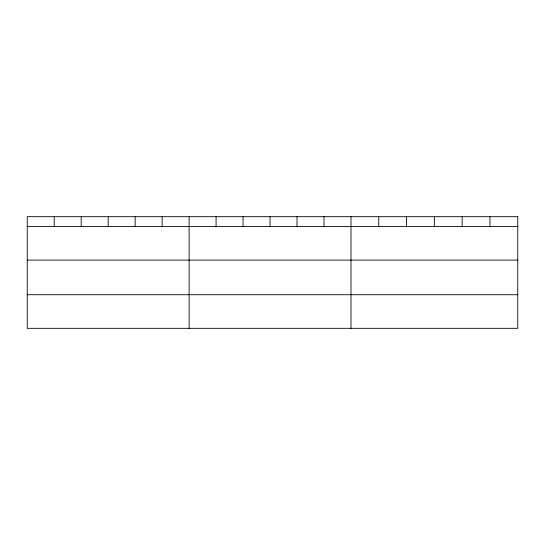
<?xml version="1.0" encoding="UTF-8"?>
<svg xmlns="http://www.w3.org/2000/svg" width="545" height="545" viewBox="0 0 545 545"><rect width="100%" height="100%" fill="white"/><g stroke="black" fill="none" stroke-linecap="round" stroke-linejoin="round"><path stroke-width="0.82" d="M27.25 226.516L517.75 226.516M27.25 260.108L517.75 260.108M27.25 294.722L517.75 294.722M489.955 216.678L489.955 226.516M462.16 216.678L462.16 226.516M434.365 216.678L434.365 226.516M406.57 216.678L406.57 226.516M378.775 216.678L378.775 226.516M350.98 216.678L350.98 328.322M324.002 216.678L324.002 226.516M297.025 216.678L297.025 226.516M270.048 216.678L270.048 226.516M243.07 216.678L243.07 226.516M216.093 216.678L216.093 226.516M189.115 216.678L189.115 328.322M162.138 216.678L162.138 226.516M135.16 216.678L135.16 226.516M108.183 216.678L108.183 226.516M81.205 216.678L81.205 226.516M54.227 216.678L54.227 226.516M517.75 216.678L27.25 216.678L27.25 328.322L517.75 328.322L517.75 216.678"/></g></svg>
